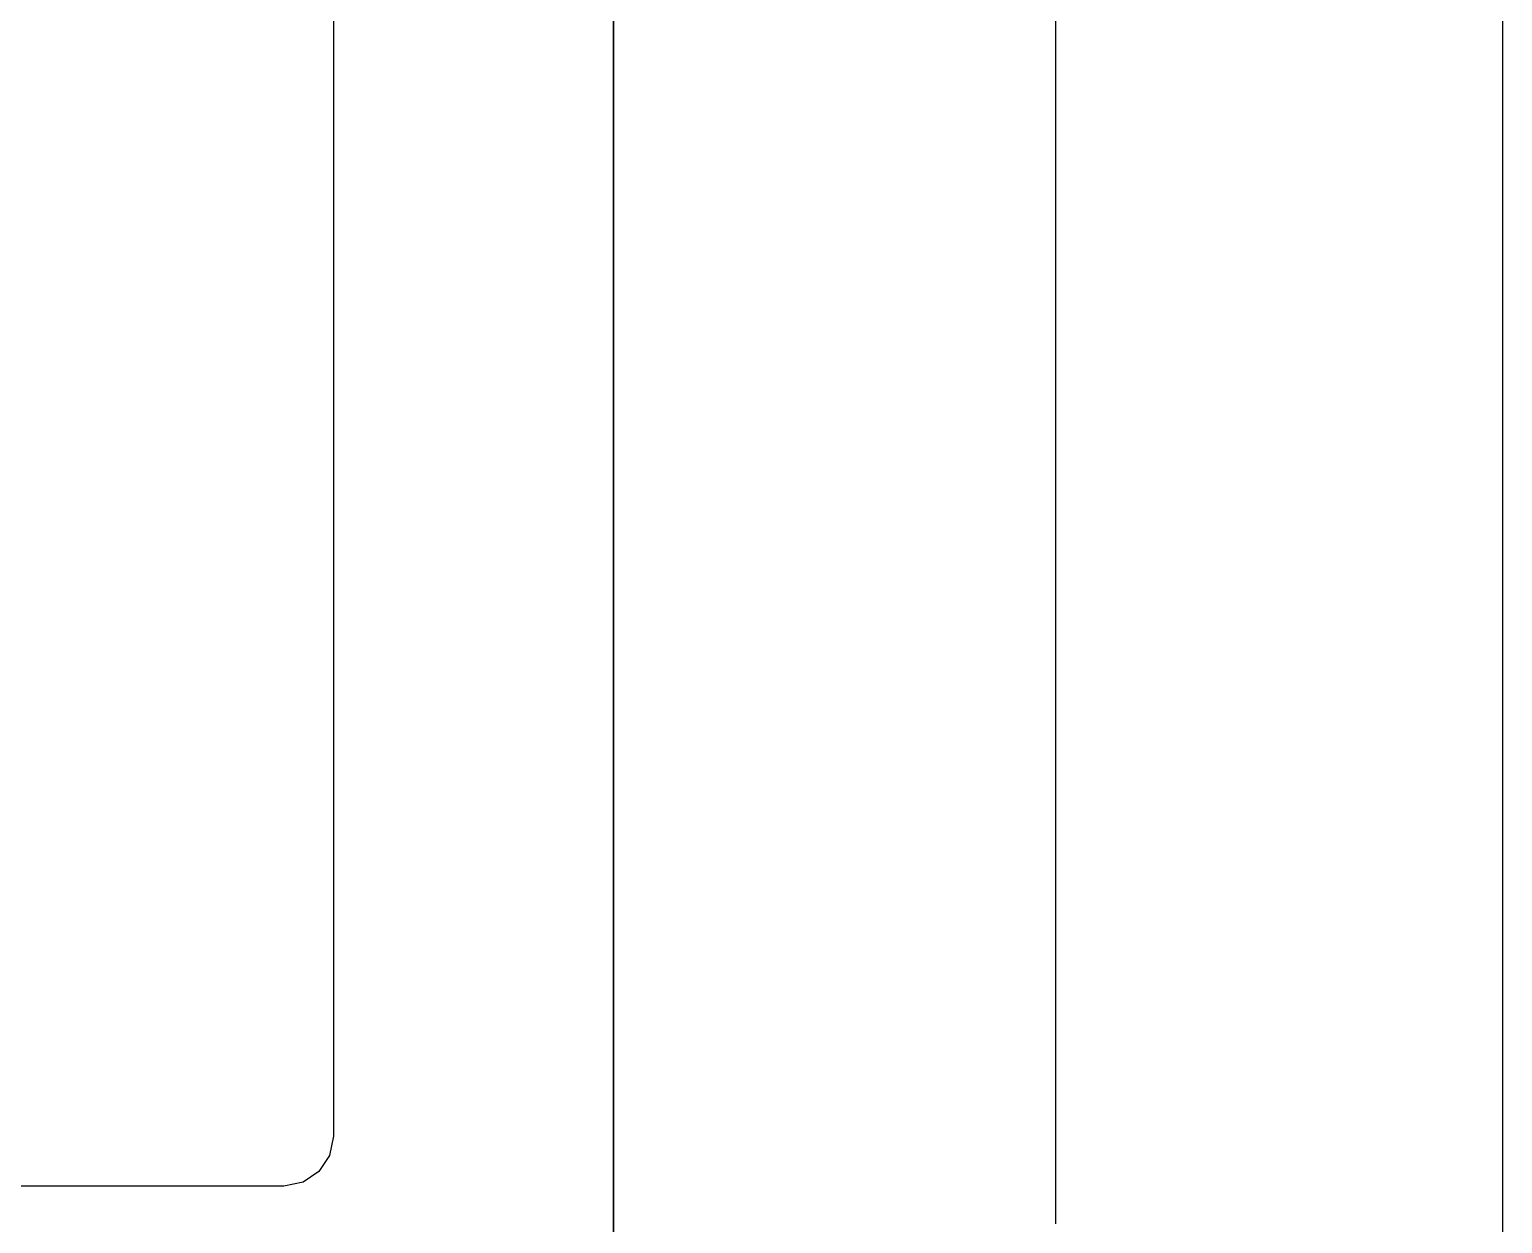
# Model space of a CAD drawing. Extents: x 1 to 47.7, y 0.2 to 35.
# Drawn here: x 24.415 to 26.778, y 13.721 to 15.636 of the extents above; entities that cross this region are included whole.
import ezdxf

# ---------------------------------------------------------------- set-up
doc = ezdxf.new("R2010")
doc.units = 0
doc.header["$MEASUREMENT"] = 0
for name, color, linetype in [('3_1__VERTICAL_RACK_MOUNT__', 7, 'CONTINUOUS'), ('3_2__VERTICAL_PANEL_MOUNT_', 7, 'CONTINUOUS'), ('4_1__4U__UP_TO_ONE_IO_BOAR', 7, 'CONTINUOUS'), ('4_2__4U__FRONT_PANEL_W_24_', 7, 'CONTINUOUS'), ('5_1___24__TARGET_LEDS___12', 7, 'CONTINUOUS')]:
    doc.layers.add(name, color=color, linetype=linetype)

msp = doc.modelspace()

# ---------------------------------------------------------------- linework, layer by layer
at = {"layer": '3_1__VERTICAL_RACK_MOUNT__'}
msp.add_lwpolyline([(26.0616, 13.7212), (26.0616, 13.9138), (26.0616, 14.1048), (26.0616, 14.2943), (26.0616, 14.4821), (26.0616, 14.6681), (26.0616, 14.8522), (26.0616, 15.0343), (26.0616, 15.2144), (26.0616, 15.3036), (26.0616, 15.3923), (26.0616, 15.4804), (26.0616, 15.5679), (26.0616, 15.6548)], dxfattribs=at)
at = {"layer": '3_2__VERTICAL_PANEL_MOUNT_'}
msp.add_lwpolyline([(26.778, 15.6533), (26.778, 15.5516), (26.778, 15.4494), (26.778, 15.3465), (26.778, 15.2432), (26.778, 15.1392), (26.778, 15.0348), (26.778, 14.9298), (26.778, 14.8244), (26.778, 14.7184), (26.778, 14.5051), (26.778, 14.29), (26.778, 14.0732), (26.778, 13.8548), (26.778, 13.6351)], dxfattribs=at)
at = {"layer": '4_1__4U__UP_TO_ONE_IO_BOAR'}
for points in [[(24.903, 15.7481), (24.903, 15.4988), (24.903, 15.2414), (24.903, 14.984), (24.903, 14.7347), (24.903, 14.6156), (24.903, 14.5015), (24.903, 14.3936), (24.903, 14.2927), (24.903, 14.1998), (24.903, 14.1161), (24.903, 14.0425), (24.903, 13.98), (24.903, 13.9296), (24.903, 13.9093), (24.903, 13.8924), (24.903, 13.879), (24.903, 13.8693), (24.903, 13.8634), (24.903, 13.8614), (24.8967, 13.8303), (24.8796, 13.8049), (24.8541, 13.7877), (24.823, 13.7814), (24.821, 13.7814), (24.8151, 13.7814), (24.8054, 13.7814), (24.792, 13.7814), (24.7751, 13.7814), (24.7548, 13.7814), (24.7044, 13.7814), (24.6419, 13.7814), (24.5683, 13.7814), (24.4846, 13.7814), (24.3917, 13.7814)], [(25.3526, 13.6915), (25.3526, 13.818), (25.3526, 13.943), (25.3526, 14.0665), (25.3526, 14.1884), (25.3526, 14.3087), (25.3526, 14.4273), (25.3526, 14.544), (25.3526, 14.6589), (25.3526, 14.7719), (25.3526, 14.8829), (25.3526, 14.9918), (25.3526, 15.0986), (25.3526, 15.2032), (25.3526, 15.3055), (25.3526, 15.4055), (25.3526, 15.5031), (25.3526, 15.5982), (25.3526, 15.6907)]]:
    msp.add_lwpolyline(points, dxfattribs=at)
at = {"layer": '4_2__4U__FRONT_PANEL_W_24_'}
msp.add_lwpolyline([(25.3521, 13.681), (25.3521, 13.8167), (25.3521, 13.9505), (25.3521, 14.0822), (25.3521, 14.2119), (25.3521, 14.3394), (25.3521, 14.4646), (25.3521, 14.5876), (25.3521, 14.7081), (25.3521, 14.8261), (25.3521, 14.9415), (25.3521, 15.0544), (25.3521, 15.1645), (25.3521, 15.2185), (25.3521, 15.2718), (25.3521, 15.3243), (25.3521, 15.3762), (25.3521, 15.4273), (25.3521, 15.4777), (25.3521, 15.5273), (25.3521, 15.5761), (25.3521, 15.6242), (25.3521, 15.6715)], dxfattribs=at)
at = {"layer": '5_1___24__TARGET_LEDS___12'}
msp.add_lwpolyline([(25.3521, 13.681), (25.3521, 13.8167), (25.3521, 13.9505), (25.3521, 14.0822), (25.3521, 14.2119), (25.3521, 14.3394), (25.3521, 14.4646), (25.3521, 14.5876), (25.3521, 14.7081), (25.3521, 14.8261), (25.3521, 14.9415), (25.3521, 15.0544), (25.3521, 15.1645), (25.3521, 15.2185), (25.3521, 15.2718), (25.3521, 15.3243), (25.3521, 15.3762), (25.3521, 15.4273), (25.3521, 15.4777), (25.3521, 15.5273), (25.3521, 15.5761), (25.3521, 15.6242), (25.3521, 15.6715)], dxfattribs=at)

doc.saveas('drawing.dxf')
